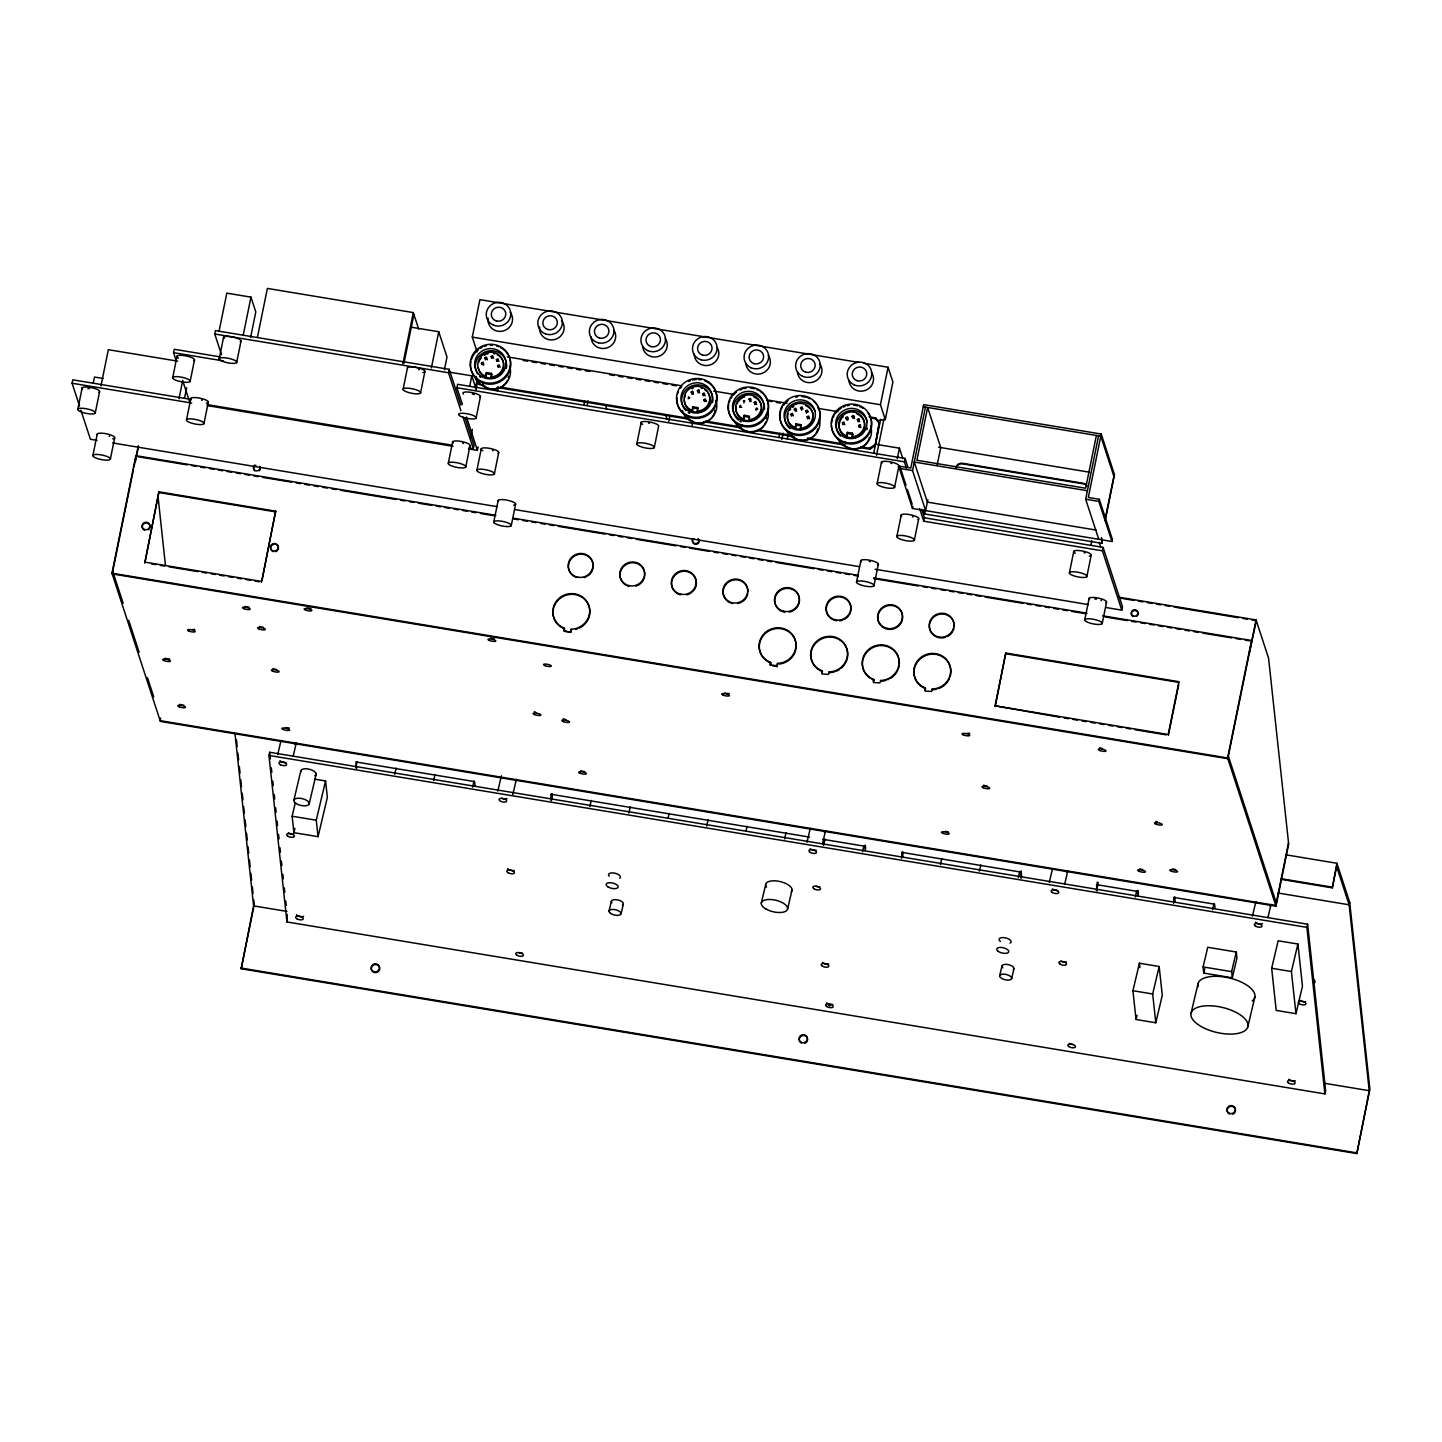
<?xml version="1.0" encoding="UTF-8"?>
<svg xmlns="http://www.w3.org/2000/svg" width="1442" height="1442" viewBox="0 0 1442 1442"><rect width="100%" height="100%" fill="white"/><g stroke="black" fill="none" stroke-linecap="round" stroke-linejoin="round"><path stroke-width="1.5" d="M688.05 398.677C691.277 398.659 685.869 395.469 689.799 397.812M496.751 361.185L497.923 360.121L498.986 361.221M741.837 407.365C737.114 406.554 743.027 403.273 739.62 407.347M793.406 415.909L792.289 414.647L791.207 415.999M493.687 358.175L492.407 356.895L491.56 358.373M79.562 406.067L72.1 383.23L72.785 379.823L190.182 399.254M77.85 409.077L82.176 387.79M93.189 383.41L94.487 377.029L103.301 378.489M95.226 413.151A8.976 2.271 11.5 0 0 83.492 408.356A8.976 2.271 11.5 0 0 80.896 411.835A8.976 2.271 11.5 0 0 95.226 413.151L99.552 391.882M100.976 385.879L108.33 349.685L177.69 361.167M92.937 455.257L97.263 433.97M110.313 459.349A8.976 2.271 11.5 0 0 98.579 454.536A8.976 2.271 11.5 0 0 95.983 458.015A8.976 2.271 11.5 0 0 110.313 459.349L114.639 438.062M1118.289 597.096L1256.072 619.934L1268.563 658.165L1288.661 844.057L1276.008 906.207L160.386 721.397L111.953 573.177L135.854 455.672L495.886 515.299M133.511 469.173L112.206 573.916L1227.827 758.726L1256.072 619.934M133.944 467.046L138.27 445.758M135.476 461.404L138.504 446.497M176.357 361.203L173.581 352.677L174.266 349.27L219.905 356.841M172.734 377.444L177.078 356.156M158.908 491.83L144.849 562.813L158.908 491.83L275.638 511.171L262.047 579.954M179.006 398.803L182.467 381.769M184.486 398.334L186.667 387.7M190.11 381.517A8.976 2.271 11.5 0 0 178.375 376.723A8.976 2.271 11.5 0 0 175.798 380.201A8.976 2.271 11.5 0 0 190.11 381.517L194.436 360.23M186.541 419.676L190.867 398.389M221.527 354.732L214.768 334.021L215.453 330.615L449.201 369.332L460.917 405.202M219.022 331.462L226.827 293.141L250.962 297.142L255.793 311.941L250.602 337.482M203.917 423.768A8.976 2.271 11.5 0 0 192.183 418.955A8.976 2.271 11.5 0 0 189.587 422.434A8.976 2.271 11.5 0 0 203.917 423.768L208.243 402.48M219.274 358.499L223.6 337.212M160.657 718.098L160.134 720.658L1275.773 905.468L1288.517 842.795M236.65 362.573A8.976 2.271 11.5 0 0 224.916 357.778A8.976 2.271 11.5 0 0 222.32 361.257A8.976 2.271 11.5 0 0 236.65 362.573L240.976 341.285M243.175 335.463L250.962 297.142M257.415 337.374L267.383 288.418L413.313 312.59L418.721 329.191M261.597 582.153L275.638 511.171M1285.813 854.8L1336.914 863.271L1349.676 902.313L1369.9 1089.341L1356.832 1153.582L241.193 968.772L253.594 905.882L234.956 733.419M241.193 968.772L254.261 904.531L253.774 900.078M402.913 363.672L413.313 312.59M403.94 363.402L413.908 314.428M403.183 388.943L407.509 367.656M420.523 393.053A8.976 2.271 11.5 0 0 408.861 388.24A8.976 2.271 11.5 0 0 406.157 391.683A8.976 2.271 11.5 0 0 420.523 393.053L424.849 371.766M431.374 367.944L438.747 331.75L411.312 327.208M444.406 369.801L447.002 357.039L438.747 331.75M460.917 410.718L448.516 372.739L449.201 369.332M462.395 404.427L456.934 387.718L457.619 384.311L905.071 458.43L907.847 466.92M477.122 351.92L472.291 337.122L479.916 299.648L859.234 362.483M448.336 463.044L452.662 441.757M469.659 386.492L471.822 375.839L449.886 372.216M475.445 388.168L477.176 379.661M476.148 389.07L477.879 380.562M470.651 437.863L472.381 429.355M465.712 467.136A8.976 2.271 11.5 0 0 453.96 462.323A8.976 2.271 11.5 0 0 451.382 465.802A8.976 2.271 11.5 0 0 465.712 467.136L470.038 445.848M476.076 418.162A8.976 2.271 11.5 0 0 464.324 413.367A8.976 2.271 11.5 0 0 461.746 416.828A8.976 2.271 11.5 0 0 476.076 418.162L480.402 396.874M486.369 372.577L486.044 377.389L486.369 372.577L491.416 373.406L491.812 374.632L491.091 378.219L485.954 377.353A12.906 12.365 -18.1 0 1 478.239 367.602M468.884 447.957L473.318 448.696L474.021 445.29L465.063 417.856M497.274 354.822A12.906 12.365 -18.1 0 1 491.199 378.219L491.416 373.406M468.542 448.895L477.392 450.355L478.095 446.948M476.96 470.002L481.286 448.714M497.4 390.962L498.265 386.708M494.336 474.076A8.976 2.271 11.5 0 0 482.601 469.281A8.976 2.271 11.5 0 0 480.006 472.76A8.976 2.271 11.5 0 0 494.336 474.076L498.662 452.788M493.849 521.68L498.175 500.392M511.225 525.753A8.976 2.271 11.5 0 0 499.491 520.959A8.976 2.271 11.5 0 0 496.895 524.437A8.976 2.271 11.5 0 0 511.225 525.753L515.551 504.466M583.866 405.274L584.731 401.02M587.182 405.058L588.048 400.804M564.435 628.117L563.93 630.551L570.762 632.371L564.183 631.29L563.966 627.955A18.53 17.737 -18.1 0 1 558.216 599.097A18.53 17.737 -18.1 0 1 588.246 604.072A18.53 17.737 -18.1 0 1 571.501 629.199L570.527 631.632M570.762 632.371L571.014 629.217M636.877 443.595L641.203 422.308M654.253 447.687A8.976 2.271 11.5 0 0 642.519 442.874A8.976 2.271 11.5 0 0 639.924 446.353A8.976 2.271 11.5 0 0 654.253 447.687L658.579 426.399A8.976 2.271 11.5 0 0 647.945 421.713A8.976 2.271 11.5 0 0 642.699 424.327M668.854 421.316L669.719 417.062M693.043 407.978L692.322 411.547L692.647 406.734L697.694 407.581L698.09 408.807L693.043 407.978L692.647 406.734M692.052 425.408L692.917 421.154M697.369 412.394L697.694 407.581M744.919 401.02C741.567 400.119 744.991 401.2 743.856 403.039M744.216 415.278L743.892 420.091L744.216 415.278L749.263 416.125L748.939 420.938L743.784 420.055A12.906 12.365 -18.1 0 1 736.231 406.428M778.95 437.593L779.816 433.339M781.834 439.504L783.132 433.123M787.242 438.963L788.107 434.709M805.483 405.526A12.906 12.365 -18.1 0 1 800.598 429.482L795.353 428.598L795.786 423.822L800.833 424.669L801.229 425.895L796.182 425.066L795.786 423.822M796.182 425.066L795.461 428.635A12.906 12.365 -18.1 0 1 788.125 413.71M800.508 429.482L800.833 424.669M770.713 662.293L770.461 665.465L770.244 662.13A18.53 17.737 -18.1 0 1 764.494 633.272A18.53 17.737 -18.1 0 1 794.506 638.247A18.53 17.737 -18.1 0 1 777.779 663.374L777.04 666.546L772.642 665.825M777.04 666.546L777.292 663.374M847.355 432.366L847.031 437.178L847.355 432.366L852.402 433.195L852.799 434.439L852.078 438.007L846.923 437.142A12.906 12.365 -18.1 0 1 840.163 421.028M857.053 414.07A12.906 12.365 -18.1 0 1 852.168 438.026L852.402 433.195M821.778 673.27L821.814 670.674A18.53 17.737 -18.1 0 1 816.064 641.816A18.53 17.737 -18.1 0 1 846.075 646.773A18.53 17.737 -18.1 0 1 829.348 671.918L828.357 674.351L822.012 674.009L822.264 670.836M877.313 420.541L885.28 419.532L880.449 404.733L888.074 367.259L863.668 363.222M861.018 447.759L869.887 449.237L875.15 445.704L879.26 422.903L875.745 417.91L869.075 416.81M875.15 445.704L879.26 422.903M873.708 453.293L880.629 419.243M876.574 455.203L883.946 419.009M885.28 419.532L892.904 382.058L888.074 367.259M856.584 581.757L860.91 560.469M877.169 483.394L881.513 462.107M897.266 458.844L899.429 448.192L877.277 444.515M873.96 585.849A8.976 2.271 11.5 0 0 862.226 581.054A8.976 2.271 11.5 0 0 859.63 584.515A8.976 2.271 11.5 0 0 873.96 585.849L878.286 564.561M894.545 487.486A8.976 2.271 11.5 0 0 882.81 482.691A8.976 2.271 11.5 0 0 880.233 486.152A8.976 2.271 11.5 0 0 894.545 487.486L898.889 466.199M1101.219 434.042L1088.313 497.472L1099.273 499.293L1112.377 539.362L1111.944 541.489L912.462 508.449L899.375 468.38L899.808 466.253L910.785 468.073L923.691 404.625L1101.219 434.042L1114.504 474.742L1105.167 520.67M906.459 468.199L904.386 461.837L905.071 458.43M896.924 536.244L901.268 514.956M927.855 499.707L925.638 510.63L912.534 470.561L925.44 407.131M873.347 681.796L873.383 679.218A18.53 17.737 -18.1 0 1 867.633 650.36A18.53 17.737 -18.1 0 1 897.645 655.317A18.53 17.737 -18.1 0 1 880.918 680.462L879.926 682.895L873.582 682.535L873.834 679.38M912.462 508.449L912.894 506.322M914.3 540.335A8.976 2.271 11.5 0 0 902.566 535.523A8.976 2.271 11.5 0 0 899.988 539.002A8.976 2.271 11.5 0 0 914.3 540.335L918.644 519.048M1101.598 538.172L1102.175 543.382L924.646 513.965L925.079 511.838M1106.23 607.551L1121.786 610.128L1102.409 550.808L923.781 521.211L924.466 517.804L921.708 509.332M937.156 465.153L940.743 447.561L927.639 407.491L916.896 460.268L1085.646 488.225L1096.389 435.448M924.917 690.339L924.953 687.762A18.53 17.737 -18.1 0 1 919.203 658.886A18.53 17.737 -18.1 0 1 949.215 663.861A18.53 17.737 -18.1 0 1 932.487 689.006L931.496 691.439L925.151 691.078L925.404 687.924M995.034 705.805L1005.777 653.028L1178.925 681.706L1168.182 734.501L995.034 705.805L1059.654 717.215M995.286 706.544L1005.777 653.028M1069.459 572.582L1073.785 551.295M1098.768 539.308L1085.682 499.238L1098.588 435.808M1111.944 541.489L1098.84 501.419L1099.273 499.293M1090.963 544.95L1091.828 540.678M1086.835 576.674A8.976 2.271 11.5 0 0 1075.101 571.861A8.976 2.271 11.5 0 0 1072.506 575.34A8.976 2.271 11.5 0 0 1086.835 576.674L1091.161 555.386A8.976 2.271 11.5 0 0 1080.527 550.7A8.976 2.271 11.5 0 0 1075.281 553.313M1101.4 537.56L1102.175 543.382M1105.419 517.84L1113.873 476.239L1100.787 436.169L923.259 406.752M1084.799 619.573L1089.143 598.286M1102.409 550.808L1103.094 547.401L924.466 517.804M1102.175 623.647A8.976 2.271 11.5 0 0 1090.44 618.852A8.976 2.271 11.5 0 0 1087.863 622.331A8.976 2.271 11.5 0 0 1102.175 623.647L1106.519 602.359M1121.786 610.128L1122.471 606.721L1103.094 547.401M1168.417 735.24L1178.709 684.644M1276.008 906.207L1227.593 757.969L1251.494 640.482L1102.607 615.806M1281.199 879.386L1332.318 887.857L1336.914 863.271M1332.318 887.857L1336.644 866.57L1349.135 904.801L1369.233 1090.693L1356.832 1153.582M1349.676 902.313L1349.135 904.801L1278.009 893.013M268.933 755.428L269.672 752.273L1307.624 924.214L1325.631 1090.765L1324.892 1093.901L286.94 921.961L268.933 755.428L1306.885 927.368L1324.892 1093.901M277.693 754.635L280.793 741.53M293.195 756.005L296.295 742.918M293.862 800.274L300.837 770.839M314.59 779.131L325.568 780.951L327.352 797.408L318.051 836.666L293.916 832.665L292.131 816.226L295.231 803.14M293.916 832.665L294.943 828.303M309.183 803.771L316.159 774.318M286.94 921.961L287.192 914.39M318.051 836.666L316.267 820.228L325.568 780.951M355.705 767.811L357.147 761.664M394.657 774.264L396.099 768.117M433.591 780.717L435.051 774.57M472.543 787.17L474.003 781.023M497.796 791.081L501.401 775.814M512.775 794.65L516.398 779.383A7.697 3.389 13.3 0 1 515.605 780.446M550.898 800.148L552.34 794.001M589.85 806.601L591.292 800.454M628.784 813.054L630.244 806.907M609.011 911.11L611.336 901.286M621.087 913.723L623.413 903.9M668.223 817.452L669.196 813.36M706.688 825.96L708.148 819.813M746.127 830.358L747.1 826.266M761.286 903.161L765.702 884.505M784.592 838.847L786.052 832.719M787.62 908.839L792.018 890.183M806.979 842.308L810.08 829.222M822.481 843.696L825.581 830.61M823.544 845.3L825.004 839.172M862.496 851.753L863.956 845.625M901.448 858.206L902.908 852.078M940.4 864.659L941.842 858.531M979.352 871.112L980.794 864.984M1018.304 877.565L1019.746 871.437M999.739 975.423L1002.064 965.599M1011.563 978.812A6.183 2.722 13.3 0 0 1003.794 974.125A6.183 2.722 13.3 0 0 1001.595 978.415A6.183 2.722 13.3 0 0 1011.563 978.812L1013.888 969.006M1049.253 882.432L1052.336 869.346M1064.755 883.82L1067.837 870.734M1096.317 890.489L1098.245 882.306M1135.269 896.942L1136.711 890.814M1132.925 990.708L1139.432 963.22L1159.17 966.501L1162.288 995.286L1155.781 1022.775L1136.044 1019.494L1132.925 990.708L1152.681 993.989L1155.781 1022.775M1136.044 1019.494L1137.035 1015.276M1173.554 903.287L1175.014 897.158M1152.681 993.989L1159.17 966.501M1212.506 909.74L1213.948 903.611M1190.984 1013.492L1198.104 983.39M1203.097 966.915L1207.747 947.286L1236.281 952.008L1236.948 958.173L1232.297 977.82L1203.764 973.08L1203.097 966.915L1231.63 971.638L1232.297 977.82M1203.764 973.08L1204.791 968.718M1231.63 971.638L1236.281 952.008M1252.449 916.103L1255.549 903.016M1267.951 917.491L1271.051 904.386M1247.781 1026.974A29.2 12.834 13.3 0 0 1208.54 1005.741A29.2 12.834 13.3 0 0 1202.051 1027.028A29.2 12.834 13.3 0 0 1247.781 1026.974L1254.9 996.873M1271.664 968.267L1278.153 940.779L1297.908 944.041L1302.468 986.202L1295.961 1013.69L1276.206 1010.409L1271.664 968.267L1291.401 971.529L1295.961 1013.69M1291.401 971.529L1297.908 944.041M1306.885 927.368L1307.624 924.214M498.013 366.971L499.094 366.07L500.23 367.007M706.454 401.615L705.498 400.245L704.291 401.597M809.557 418.811L808.511 417.333L807.52 418.883M844.904 424.669L843.858 423.191L842.813 424.633M487.414 359.743L486.333 358.229L485.413 359.833M705.156 395.829L704.183 394.297L703.101 395.793M756.653 404.463L755.752 402.841L754.725 404.445M861 427.553L860.081 425.877L859.126 427.535M483.809 365.06L481.79 364.393L483.791 363.799M699.676 392.855L698.793 391.034L698.108 392.909M796.615 411.294L794.704 410.537L796.669 409.834M859.648 421.731L858.891 419.91L858.062 421.785M854.385 418.468L852.474 417.729L854.367 416.954M751.066 401.543L750.363 399.578L749.858 401.597M860.694 446.786L869.562 448.246L874.825 444.713M693.205 394.405L692.719 392.386L692.088 394.405M490.695 376.993L490.785 376.993A12.906 12.365 -18.1 0 0 502.447 359.473A12.906 12.365 -18.1 0 0 481.538 355.994A12.906 12.365 -18.1 0 0 485.539 376.11L485.648 376.146M696.955 411.15L697.063 411.15A12.906 12.365 -18.1 0 0 708.725 393.63A12.906 12.365 -18.1 0 0 687.816 390.169A12.906 12.365 -18.1 0 0 691.818 410.285L691.908 410.321M748.524 419.694L748.632 419.694A12.906 12.365 -18.1 0 0 760.294 402.174A12.906 12.365 -18.1 0 0 739.385 398.713A12.906 12.365 -18.1 0 0 743.387 418.829L743.477 418.865M800.094 428.238L800.202 428.238A12.906 12.365 -18.1 0 0 811.864 410.718A12.906 12.365 -18.1 0 0 790.937 407.257A12.906 12.365 -18.1 0 0 794.957 427.373L795.047 427.409M851.663 436.782L851.771 436.782A12.906 12.365 -18.1 0 0 863.434 419.262A12.906 12.365 -18.1 0 0 842.507 415.801A12.906 12.365 -18.1 0 0 846.526 435.917L846.616 435.953M472.291 337.122L880.449 404.733M507.332 356.895L680.444 385.573M713.718 391.088L733.708 394.387M766.982 399.903L786.971 403.219M818.029 408.356L838 411.673M523.176 360.446L527.628 361.185M532.062 361.924L536.496 362.663M540.93 363.384L545.382 364.123M549.817 364.862L554.251 365.601M558.685 366.34L563.137 367.061M567.571 367.8L572.005 368.539M576.44 369.278L580.892 369.999M585.326 370.738L589.76 371.477M609.732 374.794L614.184 375.515M618.618 376.254L623.052 376.993M627.486 377.732L631.938 378.471M636.373 379.192L640.807 379.931M645.241 380.67L649.693 381.409M654.127 382.148L658.561 382.869M662.996 383.608L667.448 384.347M671.882 385.086L676.316 385.825M767.306 400.894L771.758 401.633M776.193 402.354L780.627 403.093M871.617 418.162L876.051 418.901L879.584 423.894M938.544 447.2L1089.485 472.201M486.765 373.802L491.812 374.632M744.613 416.522L749.66 417.351M847.752 433.609L852.799 434.439M214.768 334.021L448.516 372.739M955.812 467.659A5.606 5.371 -18.1 0 1 962.391 463.261L1083.068 483.25A5.606 5.371 -18.1 0 1 1086.637 485.449M501.149 387.231L687.582 418.108M705.336 421.046L740.846 426.922M758.6 429.86L791.892 435.376M807.43 437.953L842.939 443.848M956.01 468.29A5.606 5.371 -18.1 0 1 962.589 463.873L1083.284 483.863A5.606 5.371 -18.1 0 1 1086.835 486.062M479.285 384.527L475.445 378.561L479.285 384.527L483.719 385.266M496.985 387.465L690.213 419.478M703.516 421.677L741.224 427.932A14.6 13.969 -18.1 0 0 765.828 421.749M756.762 430.491L794.47 436.746M807.772 438.945L845.481 445.199M1087.412 490.731L914.282 462.035L927.368 502.122L1096.064 530.061M456.934 387.718L904.386 461.837M899.375 468.38L912.534 470.561M1085.682 499.238L1098.84 501.419M173.581 352.677L223.564 360.951M207.324 404.643L451.166 445.019M72.1 383.23L191.696 403.039M207.197 405.599L453.04 446.317M1120.74 598.214L1134.079 600.413M1138.531 601.152L1142.965 601.891M1147.417 602.63L1151.87 603.369M1156.304 604.108L1160.756 604.847M1165.19 605.568L1169.642 606.307M1174.076 607.046L1238.534 617.717M1242.986 618.456L1247.42 619.195M1251.872 619.934L1256.306 620.673L1249.151 653.983M97.083 440.387L90.413 439.269L80.914 410.213M112.638 442.964L497.184 506.665M514.956 509.603L859.486 566.67M875.06 569.248L1088.44 604.595M513.676 518.255L858.134 575.322M873.69 577.9L1087.034 613.229M138.324 456.772L187.226 464.883M191.66 465.604L196.112 466.343M200.546 467.082L204.998 467.821M209.451 468.56L213.885 469.299M218.337 470.02L222.771 470.759M227.223 471.498L231.675 472.237M236.109 472.976L240.562 473.715M244.996 474.454L249.448 475.175M253.882 475.914L258.334 476.653M262.786 477.392L291.663 482.169M296.115 482.908L300.567 483.647M305.001 484.386L309.453 485.125M313.887 485.864L318.34 486.603M322.792 487.324L327.226 488.063M331.678 488.802L336.112 489.541M340.564 490.28L396.117 499.473M400.57 500.212L405.004 500.951M409.456 501.69L413.908 502.429M418.342 503.168L431.681 505.367M436.133 506.106L440.567 506.845M445.019 507.584L449.453 508.323M453.906 509.044L458.358 509.783M462.792 510.522L467.244 511.261M471.678 512L476.13 512.739M480.583 513.478L493.903 515.677M513.911 518.994L518.363 519.733M522.797 520.472L527.249 521.193M531.683 521.932L536.136 522.671M540.57 523.41L545.022 524.149M549.474 524.888L553.908 525.627M558.36 526.348L605.027 534.081M609.479 534.82L613.913 535.559M618.366 536.298L622.8 537.037M627.252 537.776L631.704 538.497M636.138 539.236L676.136 545.869M680.588 546.608L685.04 547.347M689.474 548.068L709.482 551.385M713.916 552.124L718.368 552.863M722.821 553.602L727.255 554.341M731.707 555.062L736.141 555.801M740.593 556.54L745.045 557.279M749.48 558.018L753.932 558.757M758.366 559.496L762.818 560.217M767.27 560.956L771.704 561.695M776.157 562.434L813.937 568.689M818.371 569.428L822.823 570.167M827.257 570.906L831.71 571.645M836.162 572.366L840.596 573.105M845.048 573.844L849.482 574.583M853.934 575.322L858.387 576.061M873.942 578.639L918.392 585.993M922.826 586.732L927.278 587.471M931.712 588.21L936.164 588.931M940.599 589.67L945.051 590.409M949.503 591.148L953.937 591.887M958.389 592.626L962.823 593.365M967.276 594.086L971.728 594.825M976.162 595.564L980.614 596.303M985.048 597.042L1022.829 603.297M1027.281 604.036L1031.733 604.775M1036.167 605.514L1040.619 606.235M1045.053 606.974L1049.506 607.713M1053.94 608.452L1058.392 609.191M1062.844 609.93L1067.278 610.651M1071.73 611.39L1085.069 613.607M1105.059 616.924L1127.284 620.601M1131.736 621.34L1136.17 622.079M1140.622 622.8L1145.074 623.539M1149.508 624.278L1153.961 625.017M1158.395 625.756L1162.847 626.495M1167.299 627.234L1171.733 627.955M1176.185 628.694L1180.619 629.433M1185.072 630.172L1189.506 630.911M1193.958 631.65L1198.41 632.389M1202.844 633.11L1231.738 637.905M1236.191 638.644L1240.625 639.383M1245.077 640.104L1249.511 640.843M159.143 492.569L275.891 511.91M1006.011 653.767L1179.159 682.445M770.208 664.726L776.787 665.807M144.615 562.074L261.344 581.414M151.464 563.912L155.862 564.633M160.278 565.372L164.676 566.093M169.075 566.832L197.716 571.573M202.114 572.312L206.53 573.033M210.929 573.754L215.345 574.493M219.743 575.214L224.141 575.953M228.557 576.674L232.955 577.413M237.371 578.134L241.769 578.873M246.167 579.594L250.584 580.333M254.982 581.054L259.398 581.793M1064.088 717.954L1068.522 718.693M1072.974 719.414L1077.408 720.153M1081.842 720.892L1086.295 721.631M1090.729 722.37L1095.163 723.091M1099.615 723.83L1104.049 724.569M1108.483 725.308L1112.918 726.047M1117.37 726.768L1121.804 727.507M1126.238 728.246L1130.69 728.985M1135.124 729.724L1166.199 734.861M111.953 573.177L1227.593 757.969M1280.947 878.647L1332.066 887.118M809.521 837.099L550.772 794.236L551.475 800.598M822.787 839.28L864.803 846.256L865.254 850.492M292.131 816.226L316.267 820.228M253.594 905.882L286.94 911.398M1324.783 1083.321L1369.233 1090.693M240.958 968.033L1356.58 1152.843M801.626 410.231L801.211 408.465L803.05 408.771M925.656 688.663L925.205 688.501A18.53 17.737 -18.1 0 1 921.059 686.23M874.086 680.119L873.636 679.957A18.53 17.737 -18.1 0 1 871.887 679.182M822.517 671.575L822.066 671.413A18.53 17.737 -18.1 0 1 819.489 670.169M770.947 663.032L770.497 662.869A18.53 17.737 -18.1 0 1 767.919 661.626M564.669 628.856L564.219 628.694A18.53 17.737 -18.1 0 1 563.335 628.333M757.771 409.113C752.76 409.744 759.916 405.707 755.896 410.249M808.205 411.835L806.655 411.565L806.42 413.169M1228.35 756.167L1276.296 902.908M1099.164 542.39L1100.516 546.518M923.439 510.27L924.646 513.965M919.617 508.503L923.781 521.211M899.429 448.192L902.836 458.646M899.808 466.253L906.009 485.233M907.397 489.451L912.209 504.213M875.745 417.91L876.051 418.901M869.562 448.246L869.887 449.237M932.001 689.006L932.722 689.745A18.53 17.737 -18.1 0 0 936.561 689.204M880.431 680.462L881.152 681.201A18.53 17.737 -18.1 0 0 885.929 680.408M828.862 671.918L829.583 672.657A18.53 17.737 -18.1 0 0 834.359 671.864M665.807 415.422L667.123 419.442M605.46 405.436L606.776 409.438M471.822 375.839L476.311 389.574M466.487 416.954L477.392 450.355M462.99 417.044L473.318 448.696M182.629 380.382L189.587 401.705M112.71 571.356L123.147 603.261M128.698 620.276L139.117 652.181M147.463 677.704L153.717 696.828M1215.047 908.442L1214.597 904.188L1173.77 897.429L1174.239 901.683M1174.563 897.194L1175.014 901.448M1138.062 890.309L1138.459 893.878M1137.81 895.644L1137.341 891.39L1096.533 884.631L1097.218 891.012M1139.432 963.22L1139.901 967.654M1097.092 882.288L1097.542 886.524M1021.098 870.932L1021.621 876.033M1021.08 878.394L1020.377 872.013L901.665 852.348L902.133 856.602M902.458 852.132L902.908 856.368M865.308 845.12L865.687 848.707M551.565 794.001L552.034 798.255M475.085 785.872L474.634 781.618L355.922 761.953L356.607 768.334M269.672 752.273L270.393 758.943M271.348 767.829L271.835 772.263M272.79 781.149L273.277 785.584M274.232 794.47L274.719 798.904M275.674 807.79L276.161 812.243M277.116 821.111L277.585 825.563M278.558 834.449L279.027 838.883M280 847.77L280.469 852.204M281.442 861.09L281.911 865.524M282.884 874.411L283.353 878.845M284.308 887.731L284.795 892.183M285.75 901.052L286.237 905.504M236.452 739.782L237.173 746.451M237.894 753.139L238.615 759.808M239.336 766.495L240.057 773.164M240.778 779.852L241.499 786.521M242.22 793.208L242.941 799.895M243.662 806.565L244.401 813.252M245.122 819.921L245.843 826.608M246.564 833.278L247.285 839.965M248.006 846.652L248.727 853.322M249.448 860.009L250.169 866.678M250.89 873.365L251.611 880.035M252.332 886.722L253.053 893.409M157.971 496.03L165.415 564.994M418.685 369.404A3.929 0.991 11.5 0 1 419.352 369.729M462.63 443.091A3.929 0.991 11.5 0 1 463.531 443.379M201.538 399.939A3.929 0.991 11.5 0 1 202.313 400.245M178.556 358.175A8.976 2.271 11.5 0 1 184.955 355.723A8.976 2.271 11.5 0 1 193.769 360.68M224.015 338.491A8.976 2.271 11.5 0 1 232.631 336.995A8.976 2.271 11.5 0 1 240.291 341.736M191.281 399.668A8.976 2.271 11.5 0 1 201.051 398.425A8.976 2.271 11.5 0 1 206.332 403.201M407.401 368.233A8.976 2.271 11.5 0 1 418.865 368.016A8.976 2.271 11.5 0 1 422.921 372.487M453.076 443.036A8.976 2.271 11.5 0 1 461.692 441.54A8.976 2.271 11.5 0 1 469.353 446.299M194.796 629.433A3.929 0.991 11.5 0 1 193.12 629.415M263.453 627.342A3.929 0.991 11.5 0 1 259.632 626.477M248.979 607.082A3.929 0.991 11.5 0 1 245.14 606.415M276.612 669.503A3.929 0.991 11.5 0 1 272.953 668.493M535.757 712.276A3.929 0.991 11.5 0 1 534.315 711.627M494.354 638.878A3.929 0.991 11.5 0 1 490.496 638.157M310.967 608.434A3.929 0.991 11.5 0 1 307.164 607.875M169.759 658.994A3.929 0.991 11.5 0 1 165.091 658.255M183.783 705.174A3.929 0.991 11.5 0 1 179.944 704.345M584.695 771.578A3.929 0.991 11.5 0 1 580.856 770.749M565.877 719.63A3.929 0.991 11.5 0 1 563.263 718.765M729.237 693.476A3.929 0.991 11.5 0 1 724.713 692.953M969.709 733.239A3.929 0.991 11.5 0 1 967.33 733.239M987.301 786.124A3.929 0.991 11.5 0 1 983.606 785.133M1175.572 869.49A3.929 0.991 11.5 0 1 1172.634 868.895M948.313 831.692A3.929 0.991 11.5 0 1 945.501 831.385M1157.439 821.958A3.929 0.991 11.5 0 1 1155.853 821.327M289.229 727.904A3.929 0.991 11.5 0 1 285.57 727.525M1142.605 869.544A3.929 0.991 11.5 0 1 1139.757 868.787M1102.283 748.524A3.929 0.991 11.5 0 1 1099.687 747.659M818.695 669.683A18.53 17.737 -18.1 0 1 812.909 647.134A18.53 17.737 -18.1 0 1 835.369 637.887A18.53 17.737 -18.1 0 1 847.427 657.858M847.211 658.778A18.53 17.737 -18.1 0 1 844.94 663.951M844.399 664.744A18.53 17.737 -18.1 0 1 841.137 668.241M839.586 669.394A18.53 17.737 -18.1 0 1 836.18 671.215M675.325 592.067A12.455 11.933 -18.1 0 1 680.588 571.807A12.455 11.933 -18.1 0 1 695.999 585.885M695.837 586.497A12.455 11.933 -18.1 0 1 694.81 588.823M694.467 589.363A12.455 11.933 -18.1 0 1 693.728 590.409M692.881 591.382A12.455 11.933 -18.1 0 1 692.412 591.833M691.403 592.662A12.455 11.933 -18.1 0 1 690.321 593.383M689.763 593.707A12.455 11.933 -18.1 0 1 686.716 594.861M680.3 594.789A12.455 11.933 -18.1 0 1 675.793 592.464M562.488 627.919A18.53 17.737 -18.1 0 1 554.647 605.279A18.53 17.737 -18.1 0 1 577.539 595.167A18.53 17.737 -18.1 0 1 589.363 616.058M589.111 616.96A18.53 17.737 -18.1 0 1 588.03 619.591M587.597 620.42A18.53 17.737 -18.1 0 1 586.57 622.025M585.993 622.782A18.53 17.737 -18.1 0 1 585.362 623.521M584.713 624.224A18.53 17.737 -18.1 0 1 584.028 624.891M583.289 625.522A18.53 17.737 -18.1 0 1 579.233 628.117M577.431 628.856A18.53 17.737 -18.1 0 1 575.574 629.415M623.304 583.073A12.455 11.933 -18.1 0 1 624.62 565.57A12.455 11.933 -18.1 0 1 642.591 567.607A12.455 11.933 -18.1 0 1 638.77 584.839M638.193 585.164A12.455 11.933 -18.1 0 1 635.778 586.155M628.73 586.245A12.455 11.933 -18.1 0 1 623.755 583.523M767.126 661.139A18.53 17.737 -18.1 0 1 762.133 637.22A18.53 17.737 -18.1 0 1 786.737 630.533A18.53 17.737 -18.1 0 1 794.308 653.749M793.857 654.596A18.53 17.737 -18.1 0 1 787.206 661.373M786.359 661.842A18.53 17.737 -18.1 0 1 784.61 662.671M783.709 663.014A18.53 17.737 -18.1 0 1 778.986 664.059M870.265 678.227A18.53 17.737 -18.1 0 1 871.022 648.594A18.53 17.737 -18.1 0 1 899.069 659.913M899.213 660.833A18.53 17.737 -18.1 0 1 899.321 663.608M899.159 665.483A18.53 17.737 -18.1 0 1 897.861 669.989M897.447 670.836A18.53 17.737 -18.1 0 1 896.509 672.495M895.969 673.288A18.53 17.737 -18.1 0 1 895.392 674.045M894.779 674.784A18.53 17.737 -18.1 0 1 894.13 675.487M893.427 676.154A18.53 17.737 -18.1 0 1 892.706 676.785M891.949 677.38A18.53 17.737 -18.1 0 1 890.345 678.461M888.633 679.362A18.53 17.737 -18.1 0 1 887.749 679.759M918.933 684.391A18.53 17.737 -18.1 0 1 928.36 654.686A18.53 17.737 -18.1 0 1 950.08 676.767M949.413 678.533A18.53 17.737 -18.1 0 1 948.566 680.227M948.079 681.039A18.53 17.737 -18.1 0 1 945.7 684.013M944.997 684.698A18.53 17.737 -18.1 0 1 941.914 687.005M941.067 687.473A18.53 17.737 -18.1 0 1 938.418 688.645M920.302 685.653A18.53 17.737 -18.1 0 1 919.599 685.04M576.548 577.521A12.455 11.933 -18.1 0 1 569.248 562.128A12.455 11.933 -18.1 0 1 585.506 554.954A12.455 11.933 -18.1 0 1 592.247 570.599M591.977 571.176A12.455 11.933 -18.1 0 1 587.741 575.953M586.047 576.908A12.455 11.933 -18.1 0 1 584.226 577.611M726.894 600.593A12.455 11.933 -18.1 0 1 730.914 580.784A12.455 11.933 -18.1 0 1 747.947 591.941M747.713 593.816A12.455 11.933 -18.1 0 1 745.298 598.953M744.883 599.439A12.455 11.933 -18.1 0 1 741.891 601.927M740.755 602.54A12.455 11.933 -18.1 0 1 737.655 603.549M732.5 603.477A12.455 11.933 -18.1 0 1 727.363 601.008M780.501 610.633A12.455 11.933 -18.1 0 1 776.265 594.771A12.455 11.933 -18.1 0 1 792.577 589.454A12.455 11.933 -18.1 0 1 798.526 604.757M798.255 605.334A12.455 11.933 -18.1 0 1 792.902 610.777M792.325 611.084A12.455 11.933 -18.1 0 1 789.225 612.093M784.7 612.147A12.455 11.933 -18.1 0 1 781.059 610.939M836.919 620.781A12.455 11.933 -18.1 0 1 826.5 606.866A12.455 11.933 -18.1 0 1 841.713 597.186A12.455 11.933 -18.1 0 1 850.528 612.111M850.077 613.301A12.455 11.933 -18.1 0 1 849.176 614.995M848.437 616.04A12.455 11.933 -18.1 0 1 848.022 616.527M847.121 617.446A12.455 11.933 -18.1 0 1 846.616 617.879M845.589 618.654A12.455 11.933 -18.1 0 1 844.471 619.321M842.687 620.114A12.455 11.933 -18.1 0 1 839.496 620.817M884.198 628.027A12.455 11.933 -18.1 0 1 879.007 612.598A12.455 11.933 -18.1 0 1 894.725 606.127A12.455 11.933 -18.1 0 1 902.097 620.655M901.899 621.268A12.455 11.933 -18.1 0 1 900.745 623.539M900.385 624.062A12.455 11.933 -18.1 0 1 899.592 625.071M899.141 625.54A12.455 11.933 -18.1 0 1 898.186 626.423M897.681 626.819A12.455 11.933 -18.1 0 1 896.041 627.865M894.851 628.424A12.455 11.933 -18.1 0 1 884.775 628.315M935.768 636.571A12.455 11.933 -18.1 0 1 930.234 621.917A12.455 11.933 -18.1 0 1 944.636 614.22A12.455 11.933 -18.1 0 1 954.171 626.729M953.847 628.586A12.455 11.933 -18.1 0 1 952.946 630.965M952.315 632.083A12.455 11.933 -18.1 0 1 947.015 636.697M945.195 637.4A12.455 11.933 -18.1 0 1 936.345 636.859M273.475 551.655A3.929 3.767 -18.1 0 1 270.898 546.734A3.929 3.767 -18.1 0 1 276.269 544.553A3.929 3.767 -18.1 0 1 277.909 549.853M277.279 550.646A3.929 3.767 -18.1 0 1 275.512 551.637M144.434 530.151A3.929 3.767 -18.1 0 1 142.686 525.122A3.929 3.767 -18.1 0 1 147.931 523.302A3.929 3.767 -18.1 0 1 149.68 528.331M149.103 529.16A3.929 3.767 -18.1 0 1 148.346 529.827M259.794 466.469A3.371 3.226 -18.1 0 1 260.281 467.532M260.263 469.047A3.371 3.226 -18.1 0 1 259.163 470.777M254.801 470.831A3.371 3.226 -18.1 0 1 255.937 465.297M1132.853 616.437A3.371 3.226 -18.1 0 1 1132.331 611.588A3.371 3.226 -18.1 0 1 1137.396 611.642A3.371 3.226 -18.1 0 1 1136.494 616.473M699.118 540.065A3.371 3.226 -18.1 0 1 697.261 543.958A3.371 3.226 -18.1 0 1 693.043 542.823A3.371 3.226 -18.1 0 1 693.746 538.605M698.108 538.551A3.371 3.226 -18.1 0 1 698.685 539.164M259.957 466.469A3.371 3.226 -18.1 0 1 258.19 470.507A3.371 3.226 -18.1 0 1 253.9 469.335A3.371 3.226 -18.1 0 1 254.765 465.045M699.01 539.993A3.371 3.226 -18.1 0 1 694.828 543.454A3.371 3.226 -18.1 0 1 692.809 538.641M867.76 412.52A20.206 19.359 -18.1 0 1 858.134 442.784A20.206 19.359 -18.1 0 1 831.511 425.354M831.601 423.317A20.206 19.359 -18.1 0 1 832.413 419.298M833.134 417.387A20.206 19.359 -18.1 0 1 834.071 415.53M835.188 413.782A20.206 19.359 -18.1 0 1 836.486 412.142M837.964 410.664A20.206 19.359 -18.1 0 1 841.317 408.14M843.191 407.149A20.206 19.359 -18.1 0 1 845.138 406.338M847.175 405.725A20.206 19.359 -18.1 0 1 849.248 405.328M853.448 405.166A20.206 19.359 -18.1 0 1 857.575 405.851M859.558 406.5A20.206 19.359 -18.1 0 1 863.235 408.392M870.571 426.111A17.52 16.763 -18.1 0 1 859.684 447.759A17.52 16.763 -18.1 0 1 837.55 437.809M867.345 428.148A15.718 15.051 -18.1 0 1 866.948 429.698M840.506 436.169A15.718 15.051 -18.1 0 1 844.67 412.43A15.718 15.051 -18.1 0 1 867.255 421.875M840.758 419.838A12.906 12.365 -18.1 0 1 841.479 418.721M842.308 417.675A12.906 12.365 -18.1 0 1 843.246 416.72M869.328 437.413A14.6 13.969 -18.1 0 1 868.949 438.837M868.426 440.225A14.6 13.969 -18.1 0 1 846.688 446.732M845.499 445.848A14.6 13.969 -18.1 0 1 844.399 444.857M817.362 405.635A20.206 19.359 -18.1 0 1 802.473 435.25A20.206 19.359 -18.1 0 1 780.843 410.772M781.564 408.843A20.206 19.359 -18.1 0 1 782.501 406.986M783.619 405.238A20.206 19.359 -18.1 0 1 787.999 400.768M795.605 397.181A20.206 19.359 -18.1 0 1 797.678 396.784M801.878 396.622A20.206 19.359 -18.1 0 1 806.006 397.307M807.989 397.956A20.206 19.359 -18.1 0 1 809.881 398.803M813.324 401.056A20.206 19.359 -18.1 0 1 816.19 403.976M819.507 419.262A17.52 16.763 -18.1 0 1 807.25 439.504A17.52 16.763 -18.1 0 1 785.98 429.265M790.108 428.707A15.718 15.051 -18.1 0 1 791.694 404.733A15.718 15.051 -18.1 0 1 815.235 411.817M789.91 410.177A12.906 12.365 -18.1 0 1 790.739 409.131M792.703 407.329A12.906 12.365 -18.1 0 1 793.821 406.572M817.758 428.869A14.6 13.969 -18.1 0 1 792.83 436.313M760.096 391.305A20.206 19.359 -18.1 0 1 766.423 415.909A20.206 19.359 -18.1 0 1 741.891 425.985A20.206 19.359 -18.1 0 1 728.751 404.211M729.273 402.228A20.206 19.359 -18.1 0 1 729.994 400.299M730.932 398.443A20.206 19.359 -18.1 0 1 732.049 396.694M733.347 395.072A20.206 19.359 -18.1 0 1 736.429 392.224M740.052 390.061A20.206 19.359 -18.1 0 1 741.999 389.25M744.036 388.637A20.206 19.359 -18.1 0 1 746.109 388.24M750.309 388.078A20.206 19.359 -18.1 0 1 754.454 388.763M756.419 389.412A20.206 19.359 -18.1 0 1 758.312 390.259M767.937 410.718A17.52 16.763 -18.1 0 1 735.096 422.344M738.538 420.163A15.718 15.051 -18.1 0 1 743.027 394.639A15.718 15.051 -18.1 0 1 764.44 409.492M741.224 421.911A15.718 15.051 -18.1 0 1 739.836 421.1M753.914 396.983A12.906 12.365 -18.1 0 1 749.029 420.938M737.024 403.94A12.906 12.365 -18.1 0 1 737.619 402.751M738.34 401.633A12.906 12.365 -18.1 0 1 740.106 399.632M741.134 398.785A12.906 12.365 -18.1 0 1 742.251 398.028M743.441 397.397A12.906 12.365 -18.1 0 1 744.703 396.874M766.459 417.387A14.6 13.969 -18.1 0 1 766.405 418.865M500.464 347.558A20.206 19.359 -18.1 0 1 509.17 371.946A20.206 19.359 -18.1 0 1 484.728 383.482A20.206 19.359 -18.1 0 1 470.921 361.491M471.426 359.509A20.206 19.359 -18.1 0 1 478.6 349.523M480.348 348.333A20.206 19.359 -18.1 0 1 482.205 347.342M484.17 346.531A20.206 19.359 -18.1 0 1 486.188 345.936M490.37 345.341A20.206 19.359 -18.1 0 1 492.479 345.377M496.607 346.062A20.206 19.359 -18.1 0 1 498.59 346.711M509.585 366.322A17.52 16.763 -18.1 0 1 497.832 388.24A17.52 16.763 -18.1 0 1 476.076 376.326M476.184 371.063A15.718 15.051 -18.1 0 1 489.956 350.767A15.718 15.051 -18.1 0 1 506.358 368.359M480.691 377.444A15.718 15.051 -18.1 0 1 479.519 376.38M477.554 373.893A15.718 15.051 -18.1 0 1 476.797 372.505M478.708 362.447A12.906 12.365 -18.1 0 1 479.177 361.221M479.771 360.049A12.906 12.365 -18.1 0 1 481.322 357.886M484.404 355.327A12.906 12.365 -18.1 0 1 485.612 354.678M486.855 354.173A12.906 12.365 -18.1 0 1 488.153 353.777M493.488 353.578A12.906 12.365 -18.1 0 1 494.804 353.867M508.575 376.146A14.6 13.969 -18.1 0 1 508.359 377.606M507.458 380.436A14.6 13.969 -18.1 0 1 484.512 386.041M483.43 385.05A14.6 13.969 -18.1 0 1 482.457 383.951M704.85 380.868A20.206 19.359 -18.1 0 1 716.169 404.193A20.206 19.359 -18.1 0 1 693.043 418.09A20.206 19.359 -18.1 0 1 676.893 397.686M677.704 393.684A20.206 19.359 -18.1 0 1 678.425 391.755M680.48 388.15A20.206 19.359 -18.1 0 1 681.778 386.528M688.483 381.517A20.206 19.359 -18.1 0 1 690.43 380.706M692.466 380.111A20.206 19.359 -18.1 0 1 696.648 379.516M698.757 379.534A20.206 19.359 -18.1 0 1 700.83 379.769M715.863 400.479A17.52 16.763 -18.1 0 1 704.111 422.416A17.52 16.763 -18.1 0 1 682.336 410.501M682.463 405.238A15.718 15.051 -18.1 0 1 696.234 384.924A15.718 15.051 -18.1 0 1 712.636 402.534M689.655 413.367A15.718 15.051 -18.1 0 1 688.267 412.556M685.797 410.537A15.718 15.051 -18.1 0 1 683.075 406.68M707.571 392.278A12.906 12.365 -18.1 0 1 697.459 412.394L692.214 411.529A12.906 12.365 -18.1 0 1 684.427 400.479M684.662 397.902A12.906 12.365 -18.1 0 1 685.455 395.396M691.872 388.853A12.906 12.365 -18.1 0 1 693.133 388.331M701.082 388.024A12.906 12.365 -18.1 0 1 702.344 388.439M704.687 389.646A12.906 12.365 -18.1 0 1 706.706 391.305M714.835 410.321A14.6 13.969 -18.1 0 1 714.619 411.781M714.259 413.205A14.6 13.969 -18.1 0 1 690.79 420.217M688.717 418.126A14.6 13.969 -18.1 0 1 687.87 416.918M830.069 1005.813A7.697 3.389 13.3 0 1 828.501 1005.434M296.079 743.423A7.697 3.389 13.3 0 1 294.889 744.324M281.911 741.242A7.697 3.389 13.3 0 1 281.424 740.467M1312.851 978.794A7.697 3.389 13.3 0 1 1314.401 982.939M825.257 831.241A7.697 3.389 13.3 0 1 824.175 831.998M811.197 828.916A7.697 3.389 13.3 0 1 810.801 828.339M1270.835 904.891A7.697 3.389 13.3 0 1 1269.645 905.792M1256.667 902.71A7.697 3.389 13.3 0 1 1256.18 901.935M1067.224 871.653A7.697 3.389 13.3 0 1 1066.449 872.14M1229.485 1114.035A4.218 4.038 -18.1 0 1 1227.43 1108.988A4.218 4.038 -18.1 0 1 1232.513 1106.447A4.218 4.038 -18.1 0 1 1235.452 1111.043M1235.109 1112.052A4.218 4.038 -18.1 0 1 1232.694 1114.143M372.036 970.935A4.218 4.038 -18.1 0 1 374.884 964.608A4.218 4.038 -18.1 0 1 379.552 969.619A4.218 4.038 -18.1 0 1 372.757 971.71M801.572 1043.143A4.218 4.038 -18.1 0 1 800.274 1036.888A4.218 4.038 -18.1 0 1 806.907 1037.122A4.218 4.038 -18.1 0 1 804.78 1043.269M816.19 850.167A3.929 1.73 13.3 0 1 810.134 848.689M1057.743 890.435A3.929 1.73 13.3 0 1 1052.444 888.867M611.967 902.818A6.183 2.722 13.3 0 1 617.735 899.898A6.183 2.722 13.3 0 1 622.421 905.071M819.759 886.758A3.929 1.73 13.3 0 1 815.956 886.271M1305.533 1001.631A3.929 1.73 13.3 0 1 1299.512 1000.081M1066.359 961.904A3.929 1.73 13.3 0 1 1060.933 961.057M1295.258 1080.725A3.929 1.73 13.3 0 1 1288.607 1079.283M1073.136 1044.621A3.929 1.73 13.3 0 1 1069.495 1043.377M832.737 1004.407A3.929 1.73 13.3 0 1 826.735 1002.803M828.609 963.941A3.929 1.73 13.3 0 1 822.535 962.571M285.895 762.457A3.929 1.73 13.3 0 1 279.964 760.655M303.631 916.265A3.929 1.73 13.3 0 1 299.936 916.553A3.929 1.73 13.3 0 1 296.529 914.715M293.627 834.125A3.929 1.73 13.3 0 1 288.22 832.809M501.708 798.327A3.929 1.73 13.3 0 0 500.266 801.031A3.929 1.73 13.3 0 0 506.611 801.319A3.929 1.73 13.3 0 0 501.708 798.327A3.929 1.73 13.3 0 0 507.007 798.544M514.217 870.463A3.929 1.73 13.3 0 1 507.692 868.607M522.527 953.162A3.929 1.73 13.3 0 1 518.705 952.603M1002.911 967.852A6.183 2.722 13.3 0 1 1007.67 964.482A6.183 2.722 13.3 0 1 1013.347 969.583M1262.471 923.547A3.929 1.73 13.3 0 1 1258.92 923.98A3.929 1.73 13.3 0 1 1255.369 922.213M1000.406 941.446A6.183 2.722 13.3 0 1 1000.874 937.787A6.183 2.722 13.3 0 1 1009.021 939.211A6.183 2.722 13.3 0 1 1009.995 943.122M609.245 876.249A6.183 2.722 13.3 0 1 614.508 873.095A6.183 2.722 13.3 0 1 619.7 878.25M1198.104 986.815A29.2 12.834 13.3 0 1 1228.674 977.82A29.2 12.834 13.3 0 1 1253.801 999.36M1253.35 999.919A29.2 12.834 13.3 0 1 1252.197 1000.982M766.531 887.154A13.483 5.912 13.3 0 1 778.932 881.314A13.483 5.912 13.3 0 1 791.153 891.859M300.927 771.776A7.859 3.461 13.3 0 1 310.138 769.433A7.859 3.461 13.3 0 1 314.807 775.778M561.533 320.521A12.347 11.824 -18.1 0 1 555.098 339.429A12.347 11.824 -18.1 0 1 539.614 326.919M665.177 338.275A12.347 11.824 -18.1 0 1 658.958 356.282A12.347 11.824 -18.1 0 1 642.699 346.278M510.162 312.229A12.347 11.824 -18.1 0 1 503.204 330.975A12.347 11.824 -18.1 0 1 488.099 318.051M614.058 330.416A12.347 11.824 -18.1 0 1 606.577 348.009A12.347 11.824 -18.1 0 1 591.094 336.905M717.341 347.756A12.347 11.824 -18.1 0 1 709.41 365.168A12.347 11.824 -18.1 0 1 694.233 353.687M768.316 355.381A12.347 11.824 -18.1 0 1 762.079 373.37A12.347 11.824 -18.1 0 1 745.82 363.33M819.885 363.907A12.347 11.824 -18.1 0 1 813.648 381.914A12.347 11.824 -18.1 0 1 797.39 371.874M871.455 372.451A12.347 11.824 -18.1 0 1 865.218 390.458A12.347 11.824 -18.1 0 1 848.959 380.418M912.407 516.687A3.929 0.991 11.5 0 1 913.092 517.011M890.85 463.279A3.929 0.991 11.5 0 1 891.805 463.531M648.558 423.137A3.929 0.991 11.5 0 1 649.549 423.263M109.105 436.025A3.929 0.991 11.5 0 1 109.574 436.349M87.908 388.619A3.929 0.991 11.5 0 1 89.53 388.619M492.443 450.445A3.929 0.991 11.5 0 1 493.128 450.769M472.363 393.954A3.929 0.991 11.5 0 1 474.184 394.513M1084.096 552.719A3.929 0.991 11.5 0 1 1084.943 553.025M1094.857 599.115A3.929 0.991 11.5 0 1 1096.497 599.115M1100.967 600.341A3.929 0.991 11.5 0 1 1101.436 600.665M869.256 561.443A3.929 0.991 11.5 0 1 870.265 561.641M1089.557 599.566A8.976 2.271 11.5 0 1 1098.173 598.07A8.976 2.271 11.5 0 1 1105.834 602.81M861.343 561.749A8.976 2.271 11.5 0 1 869.959 560.271A8.976 2.271 11.5 0 1 877.619 565.012M881.927 463.387A8.976 2.271 11.5 0 1 890.543 461.909A8.976 2.271 11.5 0 1 898.204 466.649M498.085 500.969A8.976 2.271 11.5 0 1 509.477 500.716A8.976 2.271 11.5 0 1 513.64 505.205M901.683 516.236A8.976 2.271 11.5 0 1 910.299 514.74A8.976 2.271 11.5 0 1 917.959 519.499M1090.476 555.837A8.976 2.271 11.5 0 1 1089.251 556.107M82.591 389.07A8.976 2.271 11.5 0 1 91.207 387.574A8.976 2.271 11.5 0 1 98.867 392.314M463.441 394.063A8.976 2.271 11.5 0 1 472.057 392.584A8.976 2.271 11.5 0 1 479.717 397.325M97.173 434.565A8.976 2.271 11.5 0 1 108.565 434.294A8.976 2.271 11.5 0 1 112.728 438.783M482.782 450.733A8.976 2.271 11.5 0 1 489.18 448.282A8.976 2.271 11.5 0 1 497.977 453.239M481.376 363.168C483.34 366.917 484.458 359.671 481.376 363.168M497.598 365.853C499.671 369.621 500.5 362.339 497.598 365.853M703.876 400.029C706.292 403.688 706.274 396.55 703.894 399.903M790.793 414.431C792.613 418.18 794.019 411.006 790.811 414.305M807.015 417.117C808.926 420.812 810.26 413.62 807.033 416.99M842.362 422.957C844.201 426.688 845.571 419.604 842.38 422.848M858.585 425.642C860.459 429.428 861.721 422.2 858.603 425.534M491.091 356.589C493.056 360.446 493.921 353.164 491.091 356.589M697.369 390.764C699.442 394.495 700.253 387.375 697.387 390.656M748.939 399.308C751.012 403.039 751.823 395.901 748.957 399.2M800.508 407.852C802.437 411.655 803.536 404.463 800.526 407.725M852.078 416.396C853.736 420.217 855.394 413.133 852.096 416.269M484.891 357.94C486.603 361.852 488.027 354.606 484.891 357.94M691.169 392.116C692.683 395.955 694.593 388.98 691.187 392.008M794.308 409.204C796.182 413.025 797.228 405.941 794.326 409.077M845.877 417.747C847.698 421.587 848.905 414.431 845.895 417.621M846.274 418.973C847.932 422.866 849.518 415.675 846.274 418.973M496.354 359.833C497.959 363.708 499.761 356.571 496.39 359.725M702.633 394.008C704.796 397.812 705.39 390.458 702.633 394.008M754.202 402.552C756.347 406.392 756.96 398.911 754.202 402.552M805.772 411.096C807.592 414.954 808.872 407.707 805.772 411.096M857.341 419.64C858.927 423.497 860.766 416.377 857.359 419.532M188.83 631.037A3.929 0.991 11.5 0 0 195.157 631.686A3.929 0.991 11.5 0 0 190.164 629.577A3.929 0.991 11.5 0 0 188.83 631.037M259.109 629.036A3.929 0.991 11.5 0 0 265.292 629.541A3.929 0.991 11.5 0 0 260.011 627.45A3.929 0.991 11.5 0 0 259.109 629.036M243.788 608.65A3.929 0.991 11.5 0 0 250.115 609.299A3.929 0.991 11.5 0 0 245.122 607.19A3.929 0.991 11.5 0 0 243.788 608.65M272.43 671.053A3.929 0.991 11.5 0 0 278.955 671.918A3.929 0.991 11.5 0 0 274.449 669.755A3.929 0.991 11.5 0 0 272.43 671.053M534.423 714.511A3.929 0.991 11.5 0 0 540.822 715.232A3.929 0.991 11.5 0 0 535.955 713.087A3.929 0.991 11.5 0 0 534.423 714.511M489.162 640.392A3.929 0.991 11.5 0 0 495.633 641.167A3.929 0.991 11.5 0 0 490.911 639.022A3.929 0.991 11.5 0 0 489.162 640.392M305.758 610.128A3.929 0.991 11.5 0 0 311.851 610.561A3.929 0.991 11.5 0 0 306.425 608.506A3.929 0.991 11.5 0 0 305.758 610.128M163.793 660.49A3.929 0.991 11.5 0 0 170.282 661.301A3.929 0.991 11.5 0 0 165.65 659.156A3.929 0.991 11.5 0 0 163.793 660.49M179.421 706.904A3.929 0.991 11.5 0 0 185.495 707.319A3.929 0.991 11.5 0 0 180.07 705.264A3.929 0.991 11.5 0 0 179.421 706.904M580.333 773.309A3.929 0.991 11.5 0 0 586.425 773.741A3.929 0.991 11.5 0 0 581 771.686A3.929 0.991 11.5 0 0 580.333 773.309M563.48 721.649A3.929 0.991 11.5 0 0 569.536 722.063A3.929 0.991 11.5 0 0 564.074 720.009A3.929 0.991 11.5 0 0 563.48 721.649M545.184 665.717A3.929 0.991 11.5 0 0 551.277 666.15A3.929 0.991 11.5 0 0 545.851 664.077A3.929 0.991 11.5 0 0 545.184 665.717M723.307 695.206A3.929 0.991 11.5 0 0 729.454 695.675A3.929 0.991 11.5 0 0 724.1 693.602A3.929 0.991 11.5 0 0 723.307 695.206M963.112 734.807A3.929 0.991 11.5 0 0 969.601 735.618A3.929 0.991 11.5 0 0 965.004 733.473A3.929 0.991 11.5 0 0 963.112 734.807M983.083 787.692A3.929 0.991 11.5 0 0 989.572 788.504A3.929 0.991 11.5 0 0 984.976 786.359A3.929 0.991 11.5 0 0 983.083 787.692M1171.264 871.148A3.929 0.991 11.5 0 0 1177.555 871.743A3.929 0.991 11.5 0 0 1172.454 869.634A3.929 0.991 11.5 0 0 1171.264 871.148M943.104 833.404A3.929 0.991 11.5 0 0 949.16 833.818A3.929 0.991 11.5 0 0 943.681 831.764A3.929 0.991 11.5 0 0 943.104 833.404M1156.033 824.211A3.929 0.991 11.5 0 0 1162.234 824.716A3.929 0.991 11.5 0 0 1156.953 822.643A3.929 0.991 11.5 0 0 1156.033 824.211M283.263 729.508A3.929 0.991 11.5 0 0 289.59 730.157A3.929 0.991 11.5 0 0 284.597 728.03A3.929 0.991 11.5 0 0 283.263 729.508M1139.234 871.347A3.929 0.991 11.5 0 0 1145.453 871.869A3.929 0.991 11.5 0 0 1140.207 869.778A3.929 0.991 11.5 0 0 1139.234 871.347M1099.886 750.543A3.929 0.991 11.5 0 0 1105.996 750.976A3.929 0.991 11.5 0 0 1100.588 748.921A3.929 0.991 11.5 0 0 1099.886 750.543M732.248 602.738A12.455 11.933 -18.1 0 0 747.244 587.489A12.455 11.933 -18.1 0 0 726.389 582.928A12.455 11.933 -18.1 0 0 732.248 602.738M680.696 594.194A12.455 11.933 -18.1 0 0 695.675 578.945A12.455 11.933 -18.1 0 0 674.82 574.385A12.455 11.933 -18.1 0 0 680.696 594.194M629.127 585.65A12.455 11.933 -18.1 0 0 644.105 570.401A12.455 11.933 -18.1 0 0 623.25 565.841A12.455 11.933 -18.1 0 0 629.127 585.65M577.557 577.124A12.455 11.933 -18.1 0 0 592.536 561.857A12.455 11.933 -18.1 0 0 571.681 557.297A12.455 11.933 -18.1 0 0 577.557 577.124M783.817 611.282A12.455 11.933 -18.1 0 0 798.814 596.033A12.455 11.933 -18.1 0 0 777.959 591.472A12.455 11.933 -18.1 0 0 783.817 611.282M835.387 619.826A12.455 11.933 -18.1 0 0 850.365 604.577A12.455 11.933 -18.1 0 0 829.529 600.016A12.455 11.933 -18.1 0 0 835.387 619.826M886.956 628.37A12.455 11.933 -18.1 0 0 901.935 613.12A12.455 11.933 -18.1 0 0 881.098 608.56A12.455 11.933 -18.1 0 0 886.956 628.37M938.526 636.913A12.455 11.933 -18.1 0 0 953.504 621.664A12.455 11.933 -18.1 0 0 932.668 617.104A12.455 11.933 -18.1 0 0 938.526 636.913M144.182 529.412A3.929 3.767 -18.1 0 0 149.842 525.663A3.929 3.767 -18.1 0 0 143.785 522.887A3.929 3.767 -18.1 0 0 144.182 529.412M273.241 550.916A3.929 3.767 -18.1 0 0 278.108 546.248A3.929 3.767 -18.1 0 0 271.583 544.607A3.929 3.767 -18.1 0 0 273.241 550.916M1133.718 616.167A3.371 3.226 -18.1 0 0 1137.756 612.039A3.371 3.226 -18.1 0 0 1132.132 610.795A3.371 3.226 -18.1 0 0 1133.718 616.167M845.354 442.225A20.206 19.359 -18.1 0 0 870.932 418.703A20.206 19.359 -18.1 0 0 837.622 409.6A20.206 19.359 -18.1 0 0 845.354 442.225M846.688 438.062A15.718 15.051 -18.1 0 0 866.57 419.784A15.718 15.051 -18.1 0 0 840.65 412.7A15.718 15.051 -18.1 0 0 846.688 438.062M793.785 433.681A20.206 19.359 -18.1 0 0 819.362 410.177A20.206 19.359 -18.1 0 0 786.052 401.056A20.206 19.359 -18.1 0 0 793.785 433.681M795.119 429.518A15.718 15.051 -18.1 0 0 815 411.24A15.718 15.051 -18.1 0 0 789.08 404.157A15.718 15.051 -18.1 0 0 795.119 429.518M742.215 425.138A20.206 19.359 -18.1 0 0 767.793 401.633A20.206 19.359 -18.1 0 0 734.483 392.53A20.206 19.359 -18.1 0 0 742.215 425.138M743.549 420.974A15.718 15.051 -18.1 0 0 763.431 402.697A15.718 15.051 -18.1 0 0 737.511 395.613A15.718 15.051 -18.1 0 0 743.549 420.974M484.386 382.436A20.206 19.359 -18.1 0 0 509.945 358.914A20.206 19.359 -18.1 0 0 476.635 349.811A20.206 19.359 -18.1 0 0 484.386 382.436M485.702 378.273A15.718 15.051 -18.1 0 0 505.583 359.977A15.718 15.051 -18.1 0 0 479.681 352.893A15.718 15.051 -18.1 0 0 485.702 378.273M690.646 416.594A20.206 19.359 -18.1 0 0 716.223 393.089A20.206 19.359 -18.1 0 0 682.913 383.987A20.206 19.359 -18.1 0 0 690.646 416.594M691.98 412.448A15.718 15.051 -18.1 0 0 711.861 394.153A15.718 15.051 -18.1 0 0 685.941 387.069A15.718 15.051 -18.1 0 0 691.98 412.448M1229.251 1113.296A4.218 4.038 -18.1 0 0 1235.289 1109.24A4.218 4.038 -18.1 0 0 1228.764 1106.302A4.218 4.038 -18.1 0 0 1229.251 1113.296M373.424 971.529A4.218 4.038 -18.1 0 0 379.462 967.474A4.218 4.038 -18.1 0 0 372.937 964.536A4.218 4.038 -18.1 0 0 373.424 971.529M801.337 1042.404A4.218 4.038 -18.1 0 0 807.376 1038.348A4.218 4.038 -18.1 0 0 800.851 1035.428A4.218 4.038 -18.1 0 0 801.337 1042.404M810.007 852.294A3.929 1.73 13.3 0 0 816.424 852.709A3.929 1.73 13.3 0 0 811.684 849.662A3.929 1.73 13.3 0 0 810.007 852.294M610.525 913.399A6.183 2.722 13.3 0 0 620.781 914.372A6.183 2.722 13.3 0 0 613.841 909.469A6.183 2.722 13.3 0 0 610.525 913.399M1052.336 892.472A3.929 1.73 13.3 0 0 1058.716 892.796A3.929 1.73 13.3 0 0 1053.868 889.786A3.929 1.73 13.3 0 0 1052.336 892.472M814.333 889.029A3.929 1.73 13.3 0 0 820.48 888.993A3.929 1.73 13.3 0 0 815.163 886.145A3.929 1.73 13.3 0 0 814.333 889.029M1299.35 1003.704A3.929 1.73 13.3 0 0 1305.821 1004.191A3.929 1.73 13.3 0 0 1301.207 1001.108A3.929 1.73 13.3 0 0 1299.35 1003.704M1060.194 964.193A3.929 1.73 13.3 0 0 1066.485 964.392A3.929 1.73 13.3 0 0 1061.474 961.435A3.929 1.73 13.3 0 0 1060.194 964.193M1288.427 1082.906A3.929 1.73 13.3 0 0 1294.952 1083.537A3.929 1.73 13.3 0 0 1290.554 1080.418A3.929 1.73 13.3 0 0 1288.427 1082.906M1068.756 1046.513A3.929 1.73 13.3 0 0 1075.281 1047.162A3.929 1.73 13.3 0 0 1070.901 1044.026A3.929 1.73 13.3 0 0 1068.756 1046.513M826.572 1006.426A3.929 1.73 13.3 0 0 833.061 1006.985A3.929 1.73 13.3 0 0 828.537 1003.884A3.929 1.73 13.3 0 0 826.572 1006.426M822.445 966.176A3.929 1.73 13.3 0 0 828.771 966.446A3.929 1.73 13.3 0 0 823.833 963.454A3.929 1.73 13.3 0 0 822.445 966.176M280.469 764.747A3.929 1.73 13.3 0 0 286.579 764.693A3.929 1.73 13.3 0 0 281.244 761.863A3.929 1.73 13.3 0 0 280.469 764.747M296.908 918.824A3.929 1.73 13.3 0 0 303.199 919.041A3.929 1.73 13.3 0 0 298.206 916.067A3.929 1.73 13.3 0 0 296.908 918.824M288.202 836.396A3.929 1.73 13.3 0 0 294.33 836.36A3.929 1.73 13.3 0 0 288.995 833.512A3.929 1.73 13.3 0 0 288.202 836.396M508.053 872.716A3.929 1.73 13.3 0 0 514.379 872.951A3.929 1.73 13.3 0 0 509.387 869.977A3.929 1.73 13.3 0 0 508.053 872.716M517.101 955.343A3.929 1.73 13.3 0 0 523.338 955.433A3.929 1.73 13.3 0 0 518.165 952.531A3.929 1.73 13.3 0 0 517.101 955.343M998.08 951.269A6.183 2.722 13.3 0 0 1008.409 952.441A6.183 2.722 13.3 0 0 1001.793 947.466A6.183 2.722 13.3 0 0 998.08 951.269M607.875 886.83A6.183 2.722 13.3 0 0 617.987 887.515A6.183 2.722 13.3 0 0 610.615 882.702A6.183 2.722 13.3 0 0 607.875 886.83M1255.838 926.305A3.929 1.73 13.3 0 0 1261.984 926.305A3.929 1.73 13.3 0 0 1256.703 923.439A3.929 1.73 13.3 0 0 1255.838 926.305M295.646 803.194A7.859 3.461 13.3 0 0 308.768 804.582A7.859 3.461 13.3 0 0 300.17 798.291A7.859 3.461 13.3 0 0 295.646 803.194M766.099 909.091A13.483 5.912 13.3 0 0 787.458 909.433A13.483 5.912 13.3 0 0 769.794 899.466A13.483 5.912 13.3 0 0 766.099 909.091M545.473 333.877A12.347 11.824 -18.1 0 0 562.272 320.827A12.347 11.824 -18.1 0 0 542.534 313.599A12.347 11.824 -18.1 0 0 545.473 333.877M493.597 325.225A12.347 11.824 -18.1 0 0 510.756 312.59A12.347 11.824 -18.1 0 0 491.235 304.839A12.347 11.824 -18.1 0 0 493.597 325.225M598.466 342.854A12.347 11.824 -18.1 0 0 613.553 327.947A12.347 11.824 -18.1 0 0 592.968 323.116A12.347 11.824 -18.1 0 0 598.466 342.854M647.837 350.658A12.347 11.824 -18.1 0 0 665.501 338.726A12.347 11.824 -18.1 0 0 646.358 330.164A12.347 11.824 -18.1 0 0 647.837 350.658M701.299 359.869A12.347 11.824 -18.1 0 0 716.764 345.323A12.347 11.824 -18.1 0 0 696.342 339.988A12.347 11.824 -18.1 0 0 701.299 359.869M750.94 367.728A12.347 11.824 -18.1 0 0 768.64 355.832A12.347 11.824 -18.1 0 0 749.516 347.252A12.347 11.824 -18.1 0 0 750.94 367.728M802.509 376.272A12.347 11.824 -18.1 0 0 820.21 364.375A12.347 11.824 -18.1 0 0 801.085 355.777A12.347 11.824 -18.1 0 0 802.509 376.272M854.079 384.816A12.347 11.824 -18.1 0 0 871.779 372.919A12.347 11.824 -18.1 0 0 852.655 364.321A12.347 11.824 -18.1 0 0 854.079 384.816M805.79 372.234A7.3 6.994 -18.1 0 0 815.018 363.745A7.3 6.994 -18.1 0 0 802.996 360.464A7.3 6.994 -18.1 0 0 805.79 372.234M857.359 380.778A7.3 6.994 -18.1 0 0 866.588 372.288A7.3 6.994 -18.1 0 0 854.565 368.99A7.3 6.994 -18.1 0 0 857.359 380.778M754.22 363.69A7.3 6.994 -18.1 0 0 763.449 355.201A7.3 6.994 -18.1 0 0 751.426 351.92A7.3 6.994 -18.1 0 0 754.22 363.69M547.942 329.515A7.3 6.994 -18.1 0 0 557.189 321.025A7.3 6.994 -18.1 0 0 545.148 317.745A7.3 6.994 -18.1 0 0 547.942 329.515M496.372 320.971A7.3 6.994 -18.1 0 0 505.619 312.481A7.3 6.994 -18.1 0 0 493.579 309.201A7.3 6.994 -18.1 0 0 496.372 320.971M651.081 346.603A7.3 6.994 -18.1 0 0 660.328 338.113A7.3 6.994 -18.1 0 0 648.287 334.832A7.3 6.994 -18.1 0 0 651.081 346.603M599.512 338.059A7.3 6.994 -18.1 0 0 608.758 329.569A7.3 6.994 -18.1 0 0 596.718 326.289A7.3 6.994 -18.1 0 0 599.512 338.059M702.651 355.147A7.3 6.994 -18.1 0 0 711.897 346.657A7.3 6.994 -18.1 0 0 699.857 343.376A7.3 6.994 -18.1 0 0 702.651 355.147"/></g></svg>
